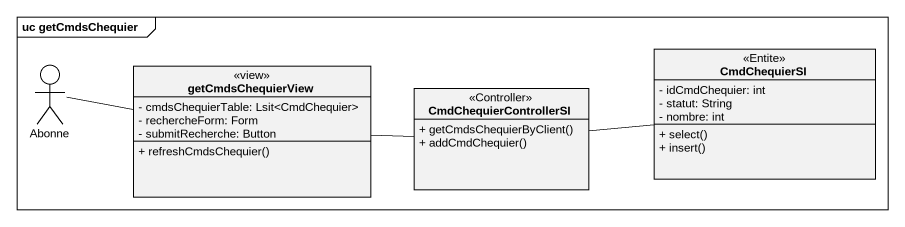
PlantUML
@startuml
mainframe uc getCmdsChequier
allowmixing
hide circle
hide empty members
skinparam classAttributeIconSize 0
actor Abonne
class getCmdsChequierView <<view>> {
  - cmdsChequierTable: Lsit<CmdChequier>
  - rechercheForm: Form
  - submitRecherche: Button
  + refreshCmdsChequier()
}
class CmdChequierControllerSI <<Controller>> {
  + getCmdsChequierByClient()
  + addCmdChequier()
}
class CmdChequierSI <<Entite>> {
  - idCmdChequier: int
  - statut: String
  - nombre: int
  + select()
  + insert()
}
Abonne -right- getCmdsChequierView
getCmdsChequierView -right- CmdChequierControllerSI
CmdChequierControllerSI -right- CmdChequierSI
@enduml
